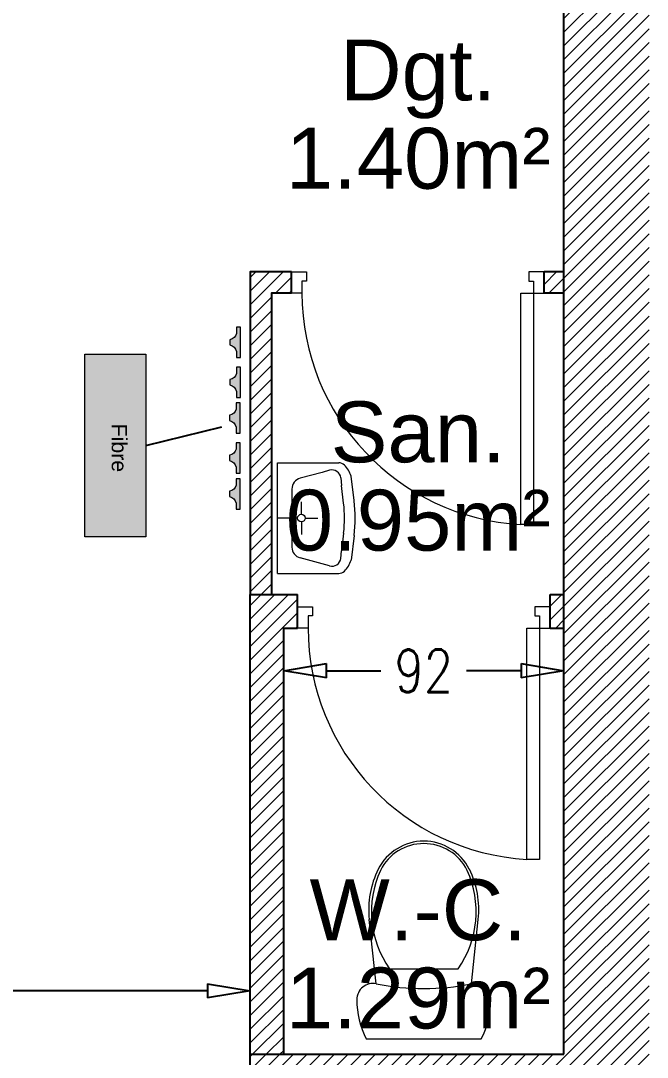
# Model space of a CAD drawing. Header units: millimetres. Extents: x -14819 to 43195, y -10328 to 20814.
# Drawn here: x 37275.1 to 37480.8, y 9860.2 to 10200.7 of the extents above; entities that cross this region are included whole.
import ezdxf
from ezdxf.enums import TextEntityAlignment as Align

# ---------------------------------------------------------------- set-up
doc = ezdxf.new("R2010")
doc.units = ezdxf.units.MM
doc.header["$PDMODE"] = 3
for name, color, linetype, lineweight in [('05 - Menuiserie', 150, 'Continuous', 5), ('14 - Sanitaires', 130, 'Continuous', 9), ('41 - Côtes Intérieures', 71, 'Continuous', 9), ('50 - Signes', 12, 'Continuous', 9), ('59 - TxT', 120, 'Continuous', 0), ('DV_Furnitures', 250, 'Continuous', 5), ('DV_Furnitures_Hachures', 9, 'Continuous', 5), ('Mur_coupe', 7, 'Continuous', 25)]:
    doc.layers.add(name, color=color, linetype=linetype, lineweight=lineweight)
doc.layers.add('10 - Hachures', color=7, linetype='Continuous', lineweight=18, true_color=0x646464)
doc.layers.add('DV_Surface', color=241, linetype='Continuous', plot=False)
doc.layers.add('DV_Text block', color=20, linetype='Continuous')
doc.styles.add('CR_Cot', font='simplex.shx', dxfattribs={"width": 0.8})
doc.styles.get("Standard").update_dxf_attribs({"font": 'arial.ttf'})
doc.dimstyles.get("Standard").update_dxf_attribs({"dimtxt": 14, "dimasz": 14, "dimexe": 0.18, "dimexo": 0.0625, "dimgap": 5, "dimtad": 0, "dimtoh": 1, "dimdec": 0, "dimzin": 0, "dimdsep": 46, "dimtxsty": 'CR_Cot', "dimblk": 'CLOSEDBLANK', "dimcen": 0, "dimse1": 1, "dimse2": 1, "dimadec": 0, "dimazin": 0, "dimtfac": 1, "dimtdec": 0, "dimtofl": 0, "dimtmove": 0, "dimatfit": 3, "dimfxl": 1, "dimtolj": 1, "dimtzin": 0, "dimarcsym": 0})
pattern_1 = [(45, (30000, 0), (-2.245064, 2.245064), [])]

# ---------------------------------------------------------------- blocks, each defined once
blk = doc.blocks.new('A$Cd99badf2')
at = {"layer": '14 - Sanitaires', "color": 251, "true_color": 0x666666}
for p, q in [((-18.14, 15.63), (-39.3, 17.9)), ((0, -18.89), (0, 18.89)), ((-23.07, -11.25), (-23.07, 11.25)), ((-18.14, -15.63), (-39.3, -17.9))]:
    blk.add_line(p, q, dxfattribs=at)
for centre, major_axis, start_param, end_param in [((-12.95, 16.69), (0, -5.31), 3.141628, 4.912784), ((-12.95, -6.73), (0, -28.73), 2.672126, 3.141601), ((-42.49, -11.91), (0, -29.99), 3.034838, 3.601943), ((-41.83, -15.59), (0, -32.79), 2.52997, 3.570063), ((-48.37, 0), (0, -16.69), 3.601916, 5.822859), ((-48.37, 0), (0, -15.89), 3.60199, 5.822808), ((-94.78, 0), (0, -78.5), 1.370375, 1.771221), ((-41.83, 15.59), (0, -32.79), -0.42847, 0.611623), ((-42.49, 11.91), (0, -29.99), -0.46035, 0.106755), ((-12.95, -16.69), (0, -5.31), 4.511994, 6.28315), ((-12.95, 6.73), (0, -28.73), -0.000008, 0.469466)]:
    blk.add_ellipse(centre, major_axis=major_axis, ratio=0.9963, start_param=start_param, end_param=end_param, dxfattribs=at)
blk = doc.blocks.new('A$Cbc0bb2b0')
at = {"layer": '05 - Menuiserie', "linetype": 'Continuous'}
for points in [[(-37.57, 17.63), (-33.04, 15.5), (-34.32, 12.79), (-35.68, 13.42), (-37.38, 9.8), (-40.54, 11.29), (-37.57, 17.63)], [(37.57, -17.63), (33.04, -15.5), (31.77, -18.22), (33.13, -18.86), (31.43, -22.48), (34.6, -23.96), (37.57, -17.63)], [(27.66, -20.71), (31.43, -22.48), (-0.85, -91.28), (-4.62, -89.51), (27.66, -20.71)]]:
    blk.add_lwpolyline(points, dxfattribs=at)
at = {"layer": '50 - Signes', "linetype": 'Continuous'}
blk.add_arc((31.65, -22.49), 76.21, 154.9276, 241.5756, dxfattribs=at)
blk = doc.blocks.new('A$C25e289c3')
at = {"layer": '14 - Sanitaires', "color": 251, "true_color": 0x666666}
for p, q in [((0, 50.08), (-27.6, 50.08)), ((0, 50.08), (0, 0)), ((-34.54, 32.92), (-33.19, 43.97)), ((-28.5, 43.22), (-28.9, 39.75)), ((-23.48, 46.63), (-20.1, 45.71)), ((-20.1, 45.71), (-10.16, 43.01)), ((-29.8, 31.82), (-28.9, 39.75)), ((-6.47, 11.89), (-6.47, 38.19)), ((-10.72, 26.76), (-10.72, 32.43)), ((-12.44, 25.04), (-18.11, 25.04)), ((-9, 25.04), (0, 25.04)), ((-10.72, 23.32), (-10.72, 17.65)), ((-34.54, 17.15), (-33.19, 6.11)), ((-29.8, 18.25), (-28.9, 10.32)), ((-28.5, 6.85), (-28.9, 10.32)), ((-20.1, 4.36), (-10.16, 7.06)), ((0, 0), (-27.6, 0)), ((-23.48, 3.44), (-20.1, 4.36))]:
    blk.add_line(p, q, dxfattribs=at)
for centre, radius, start, end in [((-21.94, 40.52), 11.77, 133.9763, 162.942), ((-27, 45.24), 4.87, 97.0143, 129.7093), ((-24.53, 42.77), 4, 74.7976, 173.5074), ((-11.47, 38.19), 5, 0, 74.7976), ((29.98, 25.04), 65, 173.0334, 186.9663), ((29.82, 25.04), 60, 173.5074, 186.4924), ((-10.72, 25.04), 1.72, 270.0000000237623, 269.9999827206719), ((-11.47, 11.89), 5, 285.2024, 359.9999), ((-21.94, 9.56), 11.77, 197.0579, 226.0236), ((-24.53, 7.3), 4, 186.4925, 285.2023), ((-27, 4.84), 4.87, 230.2906, 262.9856)]:
    blk.add_arc(centre, radius, start, end, dxfattribs=at)
blk = doc.blocks.new('_ClosedBlank')
at = {"color": 0, "linetype": 'ByBlock', "lineweight": -2}
for p, q in [((-1, 0.167), (0, 0)), ((-1, 0.167), (-1, -0.167)), ((0, 0), (-1, -0.167))]:
    blk.add_line(p, q, dxfattribs=at)
blk = doc.blocks.new('*D672')
at = {"layer": '41 - Côtes Intérieures', "color": 0, "lineweight": -2, "transparency": 16777216}
for p, q in [((37375.44, 9987.14), (37393.37, 9987.14)), ((37439.44, 9987.14), (37421.51, 9987.14))]:
    blk.add_line(p, q, dxfattribs=at)
at = {"layer": 'Defpoints', "color": 0, "transparency": 16777216}
for p in [(37453.44, 9987.14), (37361.44, 9915.8, 195), (37453.44, 9915.8, 195)]:
    blk.add_point(p, dxfattribs=at)
at = {"layer": '41 - Côtes Intérieures', "color": 0, "lineweight": -2, "transparency": 16777216, "xscale": 14, "yscale": 14, "zscale": 14, "rotation": 180}
blk.add_blockref('_ClosedBlank', (37361.44, 9987.14), dxfattribs=at)
at = {"layer": '41 - Côtes Intérieures', "color": 0, "lineweight": -2, "transparency": 16777216, "xscale": 14, "yscale": 14, "zscale": 14}
blk.add_blockref('_ClosedBlank', (37453.44, 9987.14), dxfattribs=at)
at = {"layer": '41 - Côtes Intérieures', "color": 0, "transparency": 16777216, "insert": (37407.44, 9987.14), "char_height": 14, "attachment_point": 5, "style": 'CR_Cot'}
blk.add_mtext('\\A1;92', dxfattribs=at)
blk = doc.blocks.new('*D675')
at = {"layer": '41 - Côtes Intérieures', "color": 0, "lineweight": -2, "transparency": 16777216}
for p, q in [((36893.95, 9881.99), (37095.79, 9881.99)), ((37336.44, 9881.99), (37134.59, 9881.99))]:
    blk.add_line(p, q, dxfattribs=at)
at = {"layer": 'Defpoints', "color": 0, "transparency": 16777216}
for p in [(37350.44, 9881.99), (36879.95, 9861.17, 195), (37350.44, 9861.17, 195)]:
    blk.add_point(p, dxfattribs=at)
at = {"layer": '41 - Côtes Intérieures', "color": 0, "lineweight": -2, "transparency": 16777216, "xscale": 14, "yscale": 14, "zscale": 14, "rotation": 180}
blk.add_blockref('_ClosedBlank', (36879.95, 9881.99), dxfattribs=at)
at = {"layer": '41 - Côtes Intérieures', "color": 0, "lineweight": -2, "transparency": 16777216, "xscale": 14, "yscale": 14, "zscale": 14}
blk.add_blockref('_ClosedBlank', (37350.44, 9881.99), dxfattribs=at)
at = {"layer": '41 - Côtes Intérieures', "color": 0, "transparency": 16777216, "insert": (37115.19, 9881.99), "char_height": 14, "attachment_point": 5, "style": 'CR_Cot'}
blk.add_mtext('\\A1;470', dxfattribs=at)
blk = doc.blocks.new('Tablette box')
at = {"layer": 'DV_Furnitures_Hachures', "lineweight": 5}
h = blk.add_hatch(color=256, dxfattribs=at)
h.dxf.hatch_style = 1
h.paths.add_polyline_path([(0, 0.2), (0.6, 0.2), (0.6, 0), (0, 0)])
at = {"lineweight": 5}
blk.add_lwpolyline([(0, 0.2), (0.6, 0.2), (0.6, 0), (0, 0)], close=True, dxfattribs=at)
at = {"layer": 'DV_Text block', "lineweight": 5, "insert": (0.2286, 0.138), "char_height": 0.05, "attachment_point": 1}
blk.add_mtext_dynamic_manual_height_columns('Fibre', width=1.418295, gutter_width=1, heights=[0], dxfattribs=at)
blk = doc.blocks.new('Hubsch big hook')
at = {"layer": 'DV_Furnitures_Hachures'}
h = blk.add_hatch(color=256, dxfattribs=at)
h.dxf.hatch_style = 1
edge = h.paths.add_edge_path()
edge.add_line((42.8634, 75.4499), (42.9634, 75.4499))
edge.add_line((42.9634, 75.4499), (42.9634, 75.4368))
edge.add_line((42.9634, 75.4368), (42.9425, 75.4368))
edge.add_arc((42.9491, 75.4105), 0.0271, 103.9798, 170.7161)
edge.add_line((42.9223, 75.4149), (42.905, 75.4149))
edge.add_arc((42.8764, 75.4082), 0.0294, 13.0947, 75.9997)
edge.add_line((42.8835, 75.4368), (42.8634, 75.4368))
edge.add_line((42.8634, 75.4368), (42.8634, 75.4499))
blk.add_lwpolyline([(42.8634, 75.4499), (42.9634, 75.4499), (42.9634, 75.4368), (42.9425, 75.4368, 0.299712), (42.9223, 75.4149), (42.905, 75.4149, 0.281582), (42.8835, 75.4368), (42.8634, 75.4368)], format="xyb", close=True)

msp = doc.modelspace()

# ---------------------------------------------------------------- hatches: boundary and pattern name
at = {"layer": '10 - Hachures', "lineweight": 18}
h = msp.add_hatch(dxfattribs=at)
h.set_pattern_fill('ANSI31', color=256)
h.set_pattern_definition(pattern_1)
h.paths.add_polyline_path([(37228.44, 10498.17), (37228.44, 10464.17), (37350.44, 10464.17), (37350.44, 10212.17), (37359.44, 10212.17), (37359.44, 10475.17), (37453.44, 10475.17), (37453.44, 9861.17), (37350.44, 9861.17), (37350.44, 9854.17), (37403.44, 9854.17), (37403.44, 9824.17), (37360.44, 9824.17), (37360.44, 9731.17), (37371.44, 9731.17), (37371.44, 9813.17), (37453.44, 9813.17), (37453.44, 9531.47), (37371.44, 9531.47), (37371.44, 9648.17), (37360.44, 9648.17), (37360.44, 9520.47), (37453.44, 9520.47), (37453.44, 9460.17), (37231.44, 9460.17), (37231.44, 9424.17), (37704.2, 9424.17), (37714.96, 9451.22), (37686.92, 9425.01), (37700.9, 9460.17), (37481.44, 9460.17), (37481.44, 10464.17), (37690.25, 10464.17), (37703.77, 10498.17)])
h.paths.add_polyline_path([(37446.44, 9831.17), (37446.44, 9847.17), (37410.44, 9847.17), (37410.44, 9831.17)], flags=16)
h = msp.add_hatch(dxfattribs=at)
h.set_pattern_fill('ANSI31', color=256)
h.set_pattern_definition(pattern_1)
h.paths.add_polyline_path([(37453.44, 10118.17), (37446.94, 10118.17), (37446.94, 10111.17), (37453.44, 10111.17)])
h.paths.add_polyline_path([(37357.44, 10111.17), (37363.94, 10111.17), (37363.94, 10118.17), (37350.44, 10118.17), (37350.44, 10012.17), (37357.44, 10012.17)])
h.paths.add_polyline_path([(37350.44, 10012.17), (37350.44, 9861.17), (37361.44, 9861.17), (37361.44, 10001.17), (37365.94, 10001.17), (37365.94, 10012.17)])
h.paths.add_polyline_path([(37448.94, 10001.17), (37453.44, 10001.17), (37453.44, 10012.17), (37448.94, 10012.17)])

# ---------------------------------------------------------------- linework, layer by layer
msp.add_lwpolyline([(37316.15, 10061.16), (37341.13, 10067.24)])
at = {"layer": 'DV_Surface'}
msp.add_circle((37342.95, 10053.35, 195), 1501.31, dxfattribs=at)
at = {"layer": 'Mur_coupe', "elevation": 195, "flags": 128}
for points in [[(37453.44, 9861.17), (37453.44, 10475.17), (37359.44, 10475.17)], [(37350.44, 9854.17), (37350.44, 9861.17)], [(37350.44, 9861.17), (37453.44, 9861.17)]]:
    msp.add_lwpolyline(points, dxfattribs=at)
at = {"layer": 'Mur_coupe', "elevation": 195}
for points in [[(37363.94, 10118.17), (37350.44, 10118.17), (37350.44, 10012.17)], [(37363.94, 10111.17), (37363.94, 10118.17)], [(37453.44, 10118.17), (37446.94, 10118.17)], [(37446.94, 10111.17), (37446.94, 10118.17)], [(37363.94, 10111.17), (37357.44, 10111.17), (37357.44, 10012.17)], [(37453.44, 10111.17), (37446.94, 10111.17)], [(37350.44, 9861.17), (37350.44, 10012.17), (37365.94, 10012.17)], [(37365.94, 10001.17), (37365.94, 10012.17)], [(37448.94, 10001.17), (37448.94, 10012.17)], [(37448.94, 10012.17), (37453.44, 10012.17)], [(37361.44, 9861.17), (37361.44, 10001.17), (37365.94, 10001.17)], [(37448.94, 10001.17), (37453.44, 10001.17)]]:
    msp.add_lwpolyline(points, dxfattribs=at)

# ---------------------------------------------------------------- block references
at = {"lineweight": 5, "xscale": 100, "yscale": 100, "zscale": 100, "rotation": 270}
msp.add_blockref('Tablette box', (37296.15, 10091.16), dxfattribs=at)
at = {"layer": '05 - Menuiserie', "rotation": 25.13489956183667}
for p in [(37405.44, 10118.17, 195), (37407.44, 10008.17, 195)]:
    msp.add_blockref('A$Cbc0bb2b0', p, dxfattribs=at)
at = {"layer": '14 - Sanitaires', "linetype": 'Continuous', "xscale": 0.7275157665413862, "yscale": 0.7275157665413862, "zscale": 0.7275157665413862, "rotation": 180}
msp.add_blockref('A$C25e289c3', (37359.44, 10055.49, 195), dxfattribs=at)
at = {"layer": '14 - Sanitaires', "linetype": 'Continuous', "rotation": 270}
msp.add_blockref('A$Cd99badf2', (37407.44, 9866.17, 195), dxfattribs=at)
at = {"layer": 'DV_Furnitures', "xscale": -100, "yscale": 100, "zscale": 100, "rotation": 270}
for p in [(29802.23, 5803.66, 195), (29802.23, 5790.54, 195), (29802.13, 5778.83, 195), (29802.13, 5765.71, 195), (29802.13, 5753.87, 195)]:
    msp.add_blockref('Hubsch big hook', p, dxfattribs=at)

# ---------------------------------------------------------------- texts
at = {"layer": '59 - TxT', "linetype": 'Continuous'}
for s, p in [('Dgt.', (37405.6, 10174.49)), ('1.40m²', (37405.6, 10145.49)), ('San.', (37405.6, 10055.61)), ('0.95m²', (37405.6, 10026.61)), ('W.-C.', (37405.6, 9898.62)), ('1.29m²', (37405.6, 9869.62))]:
    msp.add_text(s, height=20, dxfattribs=at).set_placement(p, align=Align.CENTER)

# ---------------------------------------------------------------- dimensions: what is measured, and where the dimension line sits
at = {"layer": '41 - Côtes Intérieures'}
dim = msp.add_linear_dim(base=(37453.44, 9987.14), p1=(37361.44, 9915.8, 195), p2=(37453.44, 9915.8, 195), dimstyle='Standard', dxfattribs=at)
dim.commit()
dim.dimension.update_dxf_attribs({"geometry": '*D672', "text_midpoint": (37407.44, 9987.14), "dimtype": 160})
dim = msp.add_linear_dim(base=(37350.44, 9881.99), p1=(36879.95, 9861.17, 195), p2=(37350.44, 9861.17, 195), dimstyle='Standard', dxfattribs=at)
dim.commit()
dim.dimension.update_dxf_attribs({"geometry": '*D675', "text_midpoint": (37115.19, 9881.99)})

doc.saveas('drawing.dxf')
